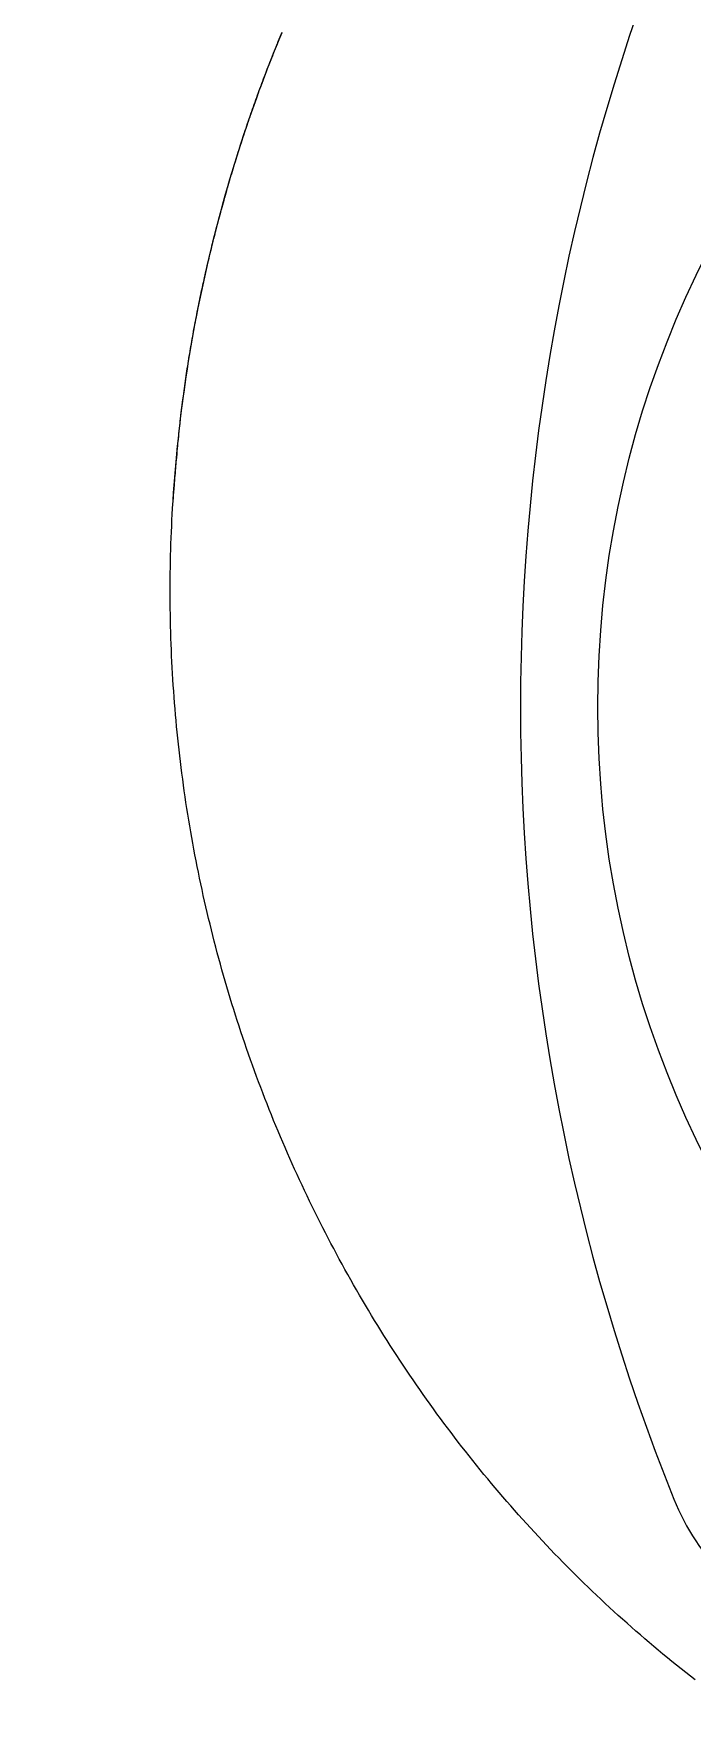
# Model space of a CAD drawing. Extents: x 0 to 216, y -5 to 280.
# Drawn here: x 117.658 to 119.344, y 187.077 to 191.395 of the extents above; entities that cross this region are included whole.
import ezdxf

# ---------------------------------------------------------------- set-up
doc = ezdxf.new("R2010")
doc.units = 0
doc.header["$LTSCALE"] = 10
doc.header["$MEASUREMENT"] = 0
doc.linetypes.add('SHORT_DASH', pattern=[0.125, 0.03125, -0.0625, 0.03125])
doc.layers.add('CADdetails-9-EXTRAFINE', color=9, linetype='CONTINUOUS')

msp = doc.modelspace()

# ---------------------------------------------------------------- linework, layer by layer
at = {"layer": 'CADdetails-9-EXTRAFINE', "linetype": 'Continuous'}
for p, q in [((118.286, 191.3794), (118.2937, 191.3979)), ((118.2711, 191.3424), (118.2785, 191.3609)), ((118.2785, 191.3609), (118.286, 191.3794)), ((118.2494, 191.2866), (118.2566, 191.3052)), ((118.2566, 191.3052), (118.2638, 191.3238)), ((118.2638, 191.3238), (118.2711, 191.3424)), ((118.2355, 191.2492), (118.2424, 191.2679)), ((118.2424, 191.2679), (118.2494, 191.2866)), ((118.222, 191.2116), (118.2287, 191.2304)), ((118.2287, 191.2304), (118.2355, 191.2492)), ((118.2024, 191.155), (118.2088, 191.1739)), ((118.2088, 191.1739), (118.2153, 191.1928)), ((118.2153, 191.1928), (118.222, 191.2116)), ((118.1899, 191.1171), (118.1961, 191.1361)), ((118.1961, 191.1361), (118.2024, 191.155)), ((118.1778, 191.079), (118.1838, 191.0981)), ((118.1838, 191.0981), (118.1899, 191.1171)), ((118.1661, 191.0409), (118.1719, 191.06)), ((118.1719, 191.06), (118.1778, 191.079)), ((118.1493, 190.9834), (118.1548, 191.0026)), ((118.1548, 191.0026), (118.1604, 191.0218)), ((118.1604, 191.0218), (118.1661, 191.0409)), ((118.1386, 190.9449), (118.1439, 190.9642)), ((118.1439, 190.9642), (118.1493, 190.9834)), ((118.1283, 190.9064), (118.1334, 190.9257)), ((118.1334, 190.9257), (118.1386, 190.9449)), ((118.1185, 190.8677), (118.1233, 190.887)), ((118.1233, 190.887), (118.1283, 190.9064)), ((118.1044, 190.8095), (118.109, 190.8289)), ((118.109, 190.8289), (118.1137, 190.8483)), ((118.1137, 190.8483), (118.1185, 190.8677)), ((118.0956, 190.7705), (118.1, 190.79)), ((118.1, 190.79), (118.1044, 190.8095)), ((118.0872, 190.7315), (118.0914, 190.751)), ((118.0914, 190.751), (118.0956, 190.7705)), ((118.0792, 190.6924), (118.0832, 190.712)), ((118.0832, 190.712), (118.0872, 190.7315)), ((118.0716, 190.6532), (118.0754, 190.6728)), ((118.0754, 190.6728), (118.0792, 190.6924)), ((118.061, 190.5943), (118.0645, 190.6139)), ((118.0645, 190.6139), (118.068, 190.6336)), ((118.068, 190.6336), (118.0716, 190.6532)), ((118.0545, 190.5549), (118.0577, 190.5746)), ((118.0577, 190.5746), (118.061, 190.5943)), ((118.0484, 190.5155), (118.0514, 190.5352)), ((118.0514, 190.5352), (118.0545, 190.5549)), ((118.0427, 190.4759), (118.0455, 190.4957)), ((118.0455, 190.4957), (118.0484, 190.5155)), ((118.0374, 190.4364), (118.04, 190.4562)), ((118.04, 190.4562), (118.0427, 190.4759)), ((118.0303, 190.3769), (118.0325, 190.3968)), ((118.0325, 190.3968), (118.0349, 190.4166)), ((118.0349, 190.4166), (118.0374, 190.4364)), ((118.0261, 190.3372), (118.0281, 190.3571)), ((118.0281, 190.3571), (118.0303, 190.3769)), ((118.0223, 190.2975), (118.0241, 190.3174)), ((118.0241, 190.3174), (118.0261, 190.3372)), ((118.0189, 190.2577), (118.0205, 190.2776)), ((118.0205, 190.2776), (118.0223, 190.2975)), ((118.016, 190.2179), (118.0174, 190.2378)), ((118.0174, 190.2378), (118.0189, 190.2577)), ((118.0134, 190.178), (118.0146, 190.198)), ((118.0146, 190.198), (118.016, 190.2179)), ((118.0111, 190.1328), (118.0118, 190.1479)), ((118.0118, 190.1479), (118.0126, 190.163)), ((118.0126, 190.163), (118.0134, 190.178)), ((118.0093, 190.0874), (118.0098, 190.1025)), ((118.0098, 190.1025), (118.0104, 190.1176)), ((118.0104, 190.1176), (118.0111, 190.1328)), ((118.0081, 190.0421), (118.0084, 190.0572)), ((118.0084, 190.0572), (118.0088, 190.0723)), ((118.0088, 190.0723), (118.0093, 190.0874)), ((118.0074, 189.9967), (118.0076, 190.0118)), ((118.0076, 190.0118), (118.0078, 190.027)), ((118.0078, 190.027), (118.0081, 190.0421)), ((118.0073, 189.9816), (118.0074, 189.9967)), ((118.0073, 189.9665), (118.0073, 189.9816)), ((118.0073, 189.9514), (118.0073, 189.9665)), ((118.0074, 189.9362), (118.0073, 189.9514)), ((118.0075, 189.9211), (118.0074, 189.9362)), ((118.0078, 189.906), (118.0075, 189.9211)), ((118.008, 189.8909), (118.0078, 189.906)), ((118.0084, 189.8758), (118.008, 189.8909)), ((118.0088, 189.8607), (118.0084, 189.8758)), ((118.0092, 189.8455), (118.0088, 189.8607)), ((118.0097, 189.8304), (118.0092, 189.8455)), ((118.0103, 189.8153), (118.0097, 189.8304)), ((118.011, 189.8002), (118.0103, 189.8153)), ((118.0117, 189.7851), (118.011, 189.8002)), ((118.0125, 189.77), (118.0117, 189.7851)), ((118.0133, 189.7549), (118.0125, 189.77)), ((118.0142, 189.7398), (118.0133, 189.7549)), ((118.0152, 189.7247), (118.0142, 189.7398)), ((118.0162, 189.7096), (118.0152, 189.7247)), ((118.0173, 189.6945), (118.0162, 189.7096)), ((118.0184, 189.6795), (118.0173, 189.6945)), ((118.0196, 189.6644), (118.0184, 189.6795)), ((118.0209, 189.6493), (118.0196, 189.6644)), ((118.0223, 189.6343), (118.0209, 189.6493)), ((118.0237, 189.6192), (118.0223, 189.6343)), ((118.0251, 189.6041), (118.0237, 189.6192)), ((118.0267, 189.5891), (118.0251, 189.6041)), ((118.0283, 189.5741), (118.0267, 189.5891)), ((118.0299, 189.559), (118.0283, 189.5741)), ((118.0316, 189.544), (118.0299, 189.559)), ((118.0334, 189.529), (118.0316, 189.544)), ((118.0353, 189.514), (118.0334, 189.529)), ((118.0372, 189.499), (118.0353, 189.514)), ((118.0392, 189.484), (118.0372, 189.499)), ((118.0412, 189.469), (118.0392, 189.484)), ((118.0433, 189.454), (118.0412, 189.469)), ((118.0455, 189.439), (118.0433, 189.454)), ((118.0477, 189.4241), (118.0455, 189.439)), ((118.05, 189.4091), (118.0477, 189.4241)), ((118.0523, 189.3942), (118.05, 189.4091)), ((118.0548, 189.3793), (118.0523, 189.3942)), ((118.0573, 189.3643), (118.0548, 189.3793)), ((118.0598, 189.3494), (118.0573, 189.3643)), ((118.0624, 189.3345), (118.0598, 189.3494)), ((118.0651, 189.3196), (118.0624, 189.3345)), ((118.0678, 189.3048), (118.0651, 189.3196)), ((118.0706, 189.2899), (118.0678, 189.3048)), ((118.0735, 189.275), (118.0706, 189.2899)), ((118.0764, 189.2602), (118.0735, 189.275)), ((118.0794, 189.2454), (118.0764, 189.2602)), ((118.0825, 189.2306), (118.0794, 189.2454)), ((118.0856, 189.2158), (118.0825, 189.2306)), ((118.0888, 189.201), (118.0856, 189.2158)), ((118.092, 189.1862), (118.0888, 189.201)), ((118.0953, 189.1714), (118.092, 189.1862)), ((118.0987, 189.1567), (118.0953, 189.1714)), ((118.1021, 189.142), (118.0987, 189.1567)), ((118.1056, 189.1273), (118.1021, 189.142)), ((118.1092, 189.1126), (118.1056, 189.1273)), ((118.1128, 189.0979), (118.1092, 189.1126)), ((118.1165, 189.0832), (118.1128, 189.0979)), ((118.1202, 189.0685), (118.1165, 189.0832)), ((118.124, 189.0539), (118.1202, 189.0685)), ((118.1279, 189.0393), (118.124, 189.0539)), ((118.1318, 189.0247), (118.1279, 189.0393)), ((118.1358, 189.0101), (118.1318, 189.0247)), ((118.1399, 188.9955), (118.1358, 189.0101)), ((118.144, 188.981), (118.1399, 188.9955)), ((118.1481, 188.9664), (118.144, 188.981)), ((118.1524, 188.9519), (118.1481, 188.9664)), ((118.1567, 188.9374), (118.1524, 188.9519)), ((118.161, 188.9229), (118.1567, 188.9374)), ((118.1655, 188.9085), (118.161, 188.9229)), ((118.1699, 188.894), (118.1655, 188.9085)), ((118.1745, 188.8796), (118.1699, 188.894)), ((118.1791, 188.8652), (118.1745, 188.8796)), ((118.1838, 188.8508), (118.1791, 188.8652)), ((118.1885, 188.8364), (118.1838, 188.8508)), ((118.1933, 188.8221), (118.1885, 188.8364)), ((118.1981, 188.8078), (118.1933, 188.8221)), ((118.203, 188.7935), (118.1981, 188.8078)), ((118.208, 188.7792), (118.203, 188.7935)), ((118.213, 188.7649), (118.208, 188.7792)), ((118.2181, 188.7507), (118.213, 188.7649)), ((118.2232, 188.7364), (118.2181, 188.7507)), ((118.2284, 188.7222), (118.2232, 188.7364)), ((118.2337, 188.7081), (118.2284, 188.7222)), ((118.239, 188.6939), (118.2337, 188.7081)), ((118.2444, 188.6798), (118.239, 188.6939)), ((118.2498, 188.6657), (118.2444, 188.6798)), ((118.2553, 188.6516), (118.2498, 188.6657)), ((118.2609, 188.6375), (118.2553, 188.6516)), ((118.2665, 188.6235), (118.2609, 188.6375)), ((118.2722, 188.6095), (118.2665, 188.6235)), ((118.2779, 188.5955), (118.2722, 188.6095)), ((118.2837, 188.5815), (118.2779, 188.5955)), ((118.2896, 188.5676), (118.2837, 188.5815)), ((118.2955, 188.5536), (118.2896, 188.5676)), ((118.3015, 188.5397), (118.2955, 188.5536)), ((118.3075, 188.5259), (118.3015, 188.5397)), ((118.3136, 188.512), (118.3075, 188.5259)), ((118.3197, 188.4982), (118.3136, 188.512)), ((118.326, 188.4844), (118.3197, 188.4982)), ((118.3322, 188.4706), (118.326, 188.4844)), ((118.3385, 188.4569), (118.3322, 188.4706)), ((118.3449, 188.4432), (118.3385, 188.4569)), ((118.3514, 188.4295), (118.3449, 188.4432)), ((118.3578, 188.4158), (118.3514, 188.4295)), ((118.3644, 188.4022), (118.3578, 188.4158)), ((118.371, 188.3886), (118.3644, 188.4022)), ((118.3777, 188.375), (118.371, 188.3886)), ((118.3844, 188.3615), (118.3777, 188.375)), ((118.3912, 188.348), (118.3844, 188.3615)), ((118.398, 188.3345), (118.3912, 188.348)), ((118.4049, 188.321), (118.398, 188.3345)), ((118.4119, 188.3076), (118.4049, 188.321)), ((118.4189, 188.2942), (118.4119, 188.3076)), ((118.4259, 188.2808), (118.4189, 188.2942)), ((118.4331, 188.2675), (118.4259, 188.2808)), ((118.4402, 188.2542), (118.4331, 188.2675)), ((118.4475, 188.2409), (118.4402, 188.2542)), ((118.4548, 188.2276), (118.4475, 188.2409)), ((118.4621, 188.2144), (118.4548, 188.2276)), ((118.4695, 188.2012), (118.4621, 188.2144)), ((118.477, 188.1881), (118.4695, 188.2012)), ((118.4845, 188.1749), (118.477, 188.1881)), ((118.4921, 188.1618), (118.4845, 188.1749)), ((118.4997, 188.1488), (118.4921, 188.1618)), ((118.5074, 188.1358), (118.4997, 188.1488)), ((118.5151, 188.1228), (118.5074, 188.1358)), ((118.5229, 188.1098), (118.5151, 188.1228)), ((118.5308, 188.0969), (118.5229, 188.1098)), ((118.5387, 188.084), (118.5308, 188.0969)), ((118.5466, 188.0711), (118.5387, 188.084)), ((118.5547, 188.0583), (118.5466, 188.0711)), ((118.5627, 188.0455), (118.5547, 188.0583)), ((118.5709, 188.0327), (118.5627, 188.0455)), ((118.579, 188.02), (118.5709, 188.0327)), ((118.5873, 188.0073), (118.579, 188.02)), ((118.5956, 187.9947), (118.5873, 188.0073)), ((118.6039, 187.9821), (118.5956, 187.9947)), ((118.6123, 187.9695), (118.6039, 187.9821)), ((118.6208, 187.9569), (118.6123, 187.9695)), ((118.6293, 187.9444), (118.6208, 187.9569)), ((118.6378, 187.932), (118.6293, 187.9444)), ((118.6465, 187.9195), (118.6378, 187.932)), ((118.6551, 187.9071), (118.6465, 187.9195)), ((118.6639, 187.8948), (118.6551, 187.9071)), ((118.6726, 187.8824), (118.6639, 187.8948)), ((118.6815, 187.8702), (118.6726, 187.8824)), ((118.6904, 187.8579), (118.6815, 187.8702)), ((118.6993, 187.8457), (118.6904, 187.8579)), ((118.7083, 187.8335), (118.6993, 187.8457)), ((118.7173, 187.8214), (118.7083, 187.8335)), ((118.7264, 187.8093), (118.7173, 187.8214)), ((118.7356, 187.7973), (118.7264, 187.8093)), ((118.7448, 187.7853), (118.7356, 187.7973)), ((118.7541, 187.7733), (118.7448, 187.7853)), ((118.7634, 187.7614), (118.7541, 187.7733)), ((118.7727, 187.7495), (118.7634, 187.7614)), ((118.7821, 187.7377), (118.7727, 187.7495)), ((118.7916, 187.7259), (118.7821, 187.7377)), ((118.8011, 187.7141), (118.7916, 187.7259)), ((118.8107, 187.7024), (118.8011, 187.7141)), ((118.8203, 187.6907), (118.8107, 187.7024)), ((118.83, 187.6791), (118.8203, 187.6907)), ((118.8397, 187.6675), (118.83, 187.6791)), ((118.8495, 187.6559), (118.8397, 187.6675)), ((118.8594, 187.6444), (118.8495, 187.6559)), ((118.8692, 187.633), (118.8594, 187.6444)), ((118.8792, 187.6216), (118.8692, 187.633)), ((118.8892, 187.6102), (118.8792, 187.6216)), ((118.8992, 187.5989), (118.8892, 187.6102)), ((118.9093, 187.5876), (118.8992, 187.5989)), ((118.9194, 187.5764), (118.9093, 187.5876)), ((118.9296, 187.5652), (118.9194, 187.5764)), ((118.9398, 187.554), (118.9296, 187.5652)), ((118.9501, 187.5429), (118.9398, 187.554)), ((118.9605, 187.5319), (118.9501, 187.5429)), ((118.9708, 187.5209), (118.9605, 187.5319)), ((118.9813, 187.5099), (118.9708, 187.5209)), ((118.9918, 187.499), (118.9813, 187.5099)), ((119.0023, 187.4881), (118.9918, 187.499)), ((119.0129, 187.4773), (119.0023, 187.4881)), ((119.0235, 187.4665), (119.0129, 187.4773)), ((119.0342, 187.4558), (119.0235, 187.4665)), ((119.0449, 187.4451), (119.0342, 187.4558)), ((119.0556, 187.4345), (119.0449, 187.4451)), ((119.0665, 187.4239), (119.0556, 187.4345)), ((119.0773, 187.4134), (119.0665, 187.4239)), ((119.0882, 187.4029), (119.0773, 187.4134)), ((119.0992, 187.3925), (119.0882, 187.4029)), ((119.1102, 187.3821), (119.0992, 187.3925)), ((119.1212, 187.3718), (119.1102, 187.3821)), ((119.1323, 187.3615), (119.1212, 187.3718)), ((119.1435, 187.3512), (119.1323, 187.3615)), ((119.1547, 187.341), (119.1435, 187.3512)), ((119.1659, 187.3309), (119.1547, 187.341)), ((119.1772, 187.3208), (119.1659, 187.3309)), ((119.1885, 187.3108), (119.1772, 187.3208)), ((119.1998, 187.3008), (119.1885, 187.3108)), ((119.2113, 187.2908), (119.1998, 187.3008)), ((119.2227, 187.2809), (119.2113, 187.2908)), ((119.2342, 187.2711), (119.2227, 187.2809)), ((119.2457, 187.2613), (119.2342, 187.2711)), ((119.2573, 187.2516), (119.2457, 187.2613)), ((119.2689, 187.2419), (119.2573, 187.2516)), ((119.2806, 187.2323), (119.2689, 187.2419)), ((119.2923, 187.2227), (119.2806, 187.2323)), ((119.3041, 187.2131), (119.2923, 187.2227)), ((119.3159, 187.2037), (119.3041, 187.2131)), ((119.3277, 187.1942), (119.3159, 187.2037)), ((119.3396, 187.1849), (119.3277, 187.1942)), ((119.3515, 187.1755), (119.3396, 187.1849))]:
    msp.add_line(p, q, dxfattribs=at)
msp.add_lwpolyline([(118.0135, 190.1792, -0.000442), (118.0161, 190.2132, -0.000877), (118.0175, 190.2304, -0.000006), (118.0216, 190.2808, -0.000447), (118.0216, 190.2815, -0.001347), (118.0234, 190.3019, -0.000895), (118.0262, 190.3326, -0.00177), (118.0283, 190.3553, -0.001416), (118.0312, 190.3836, -0.002132), (118.0339, 190.4076, -0.0019), (118.037, 190.4345, -0.002114), (118.0401, 190.4594, -0.002014), (118.0436, 190.4854, -0.001932), (118.0473, 190.5111, -0.001978), (118.0511, 190.5361, -0.001871), (118.0551, 190.5618, -0.001915), (118.0593, 190.5868, -0.001816), (118.0637, 190.6124, -0.001871), (118.0682, 190.6373, -0.001779), (118.073, 190.6629, -0.001827), (118.0779, 190.6877, -0.00172), (118.0831, 190.7132, -0.001763), (118.0883, 190.738, -0.001674), (118.0939, 190.7635, -0.001731), (118.0994, 190.7881, -0.001636), (118.1052, 190.8132, -0.00165), (118.1112, 190.8381, -0.001599), (118.1174, 190.8631, -0.001619), (118.1236, 190.8879, -0.001644), (118.13, 190.9126, -0.001632), (118.1367, 190.9375, -0.001667), (118.1434, 190.9621, -0.001652), (118.1504, 190.9869, -0.001682), (118.1575, 191.0115, -0.001664), (118.1648, 191.0362, -0.001696), (118.1722, 191.0606, -0.001677), (118.1798, 191.0852, -0.00172), (118.1876, 191.1096, -0.001708), (118.1955, 191.1341, -0.001738), (118.2035, 191.1582, -0.001709), (118.2119, 191.1827, -0.001746), (118.2203, 191.2069, -0.001749), (118.2289, 191.2311, -0.001771), (118.2377, 191.255, -0.001753), (118.2466, 191.2792, -0.001745), (118.2558, 191.3033, -0.001761), (118.265, 191.3271, -0.001743), (118.2745, 191.351, -0.001746), (118.2841, 191.3747, -0.001716), (118.2939, 191.3985, -0.001725)], format="xyb", dxfattribs=at)
for centre, radius in [((124.406, 196.4993), 18.5358), ((124.406, 196.4993), 17.6496), ((121.6571, 189.6683), 2.5548)]:
    msp.add_circle(centre, radius, dxfattribs=at)
at = {"layer": 'CADdetails-9-EXTRAFINE', "linetype": 'SHORT_DASH'}
for radius in [18.3143, 12.4064]:
    msp.add_circle((124.406, 196.4993), radius, dxfattribs=at)
at = {"layer": 'CADdetails-9-EXTRAFINE', "linetype": 'Continuous'}
for centre, radius, start, end in [((124.3442, 189.6683), 5.44, 158.0976, 201.9024), ((119.8504, 187.8616), 0.5966, 201.9024, 248.0976)]:
    msp.add_arc(centre, radius, start, end, dxfattribs=at)

doc.saveas('drawing.dxf')
